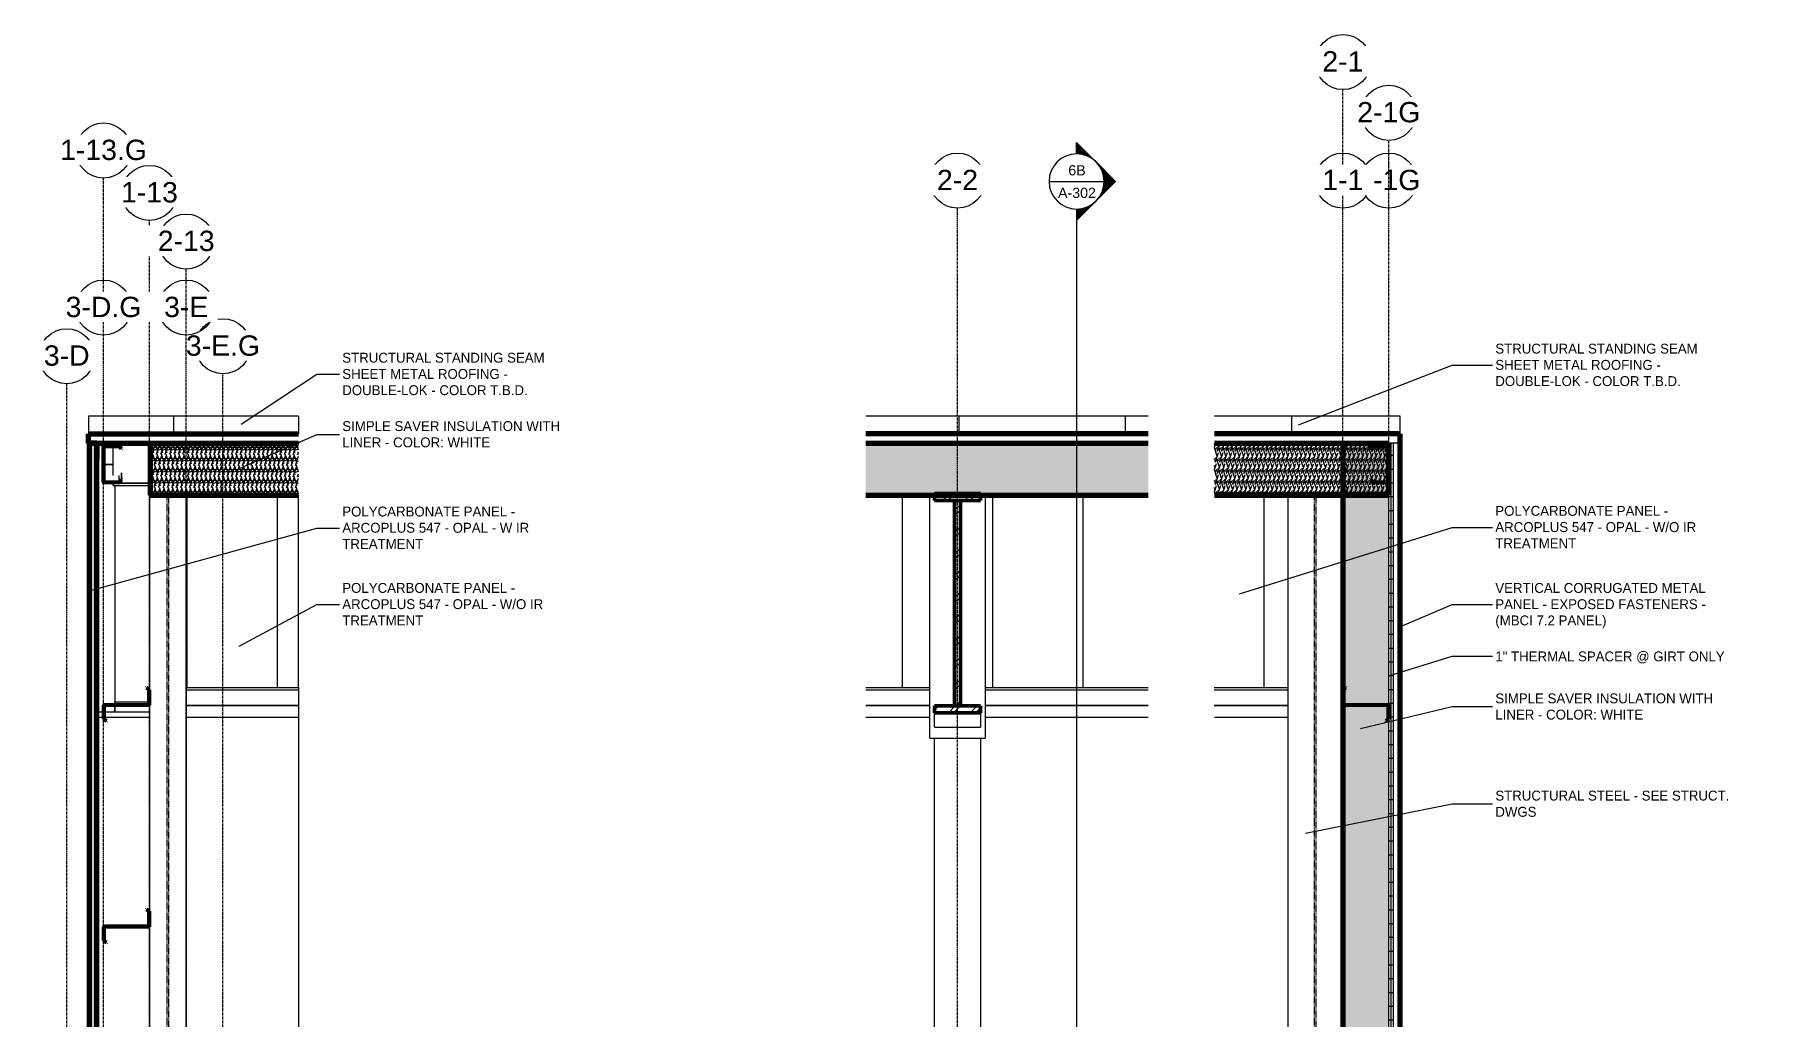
# Model space of a CAD drawing. Header units: inches. Extents: x 22734 to 24067, y -82 to 484.
# Drawn here: x 22766.4 to 23141.8, y 269.7 to 483.8 of the extents above; entities that cross this region are included whole.
import ezdxf

# ---------------------------------------------------------------- set-up
doc = ezdxf.new("R2010")
doc.units = ezdxf.units.IN
doc.header["$MEASUREMENT"] = 0
doc.linetypes.add('Grid Line 1_2_', pattern=[0.875, 0.5, -0.125, 0.125, -0.125])
doc.linetypes.add('Hidden 1_8_', pattern=[0.1875, 0.125, -0.0625])
for name, color, linetype, lineweight in [('A-ANNO-IDEN', 131, 'Continuous', 9), ('A-CLNG', 13, 'Continuous', 18), ('A-CLNG-PATT', 13, 'Continuous', 70), ('A-GLAZ-CWMG', 51, 'Continuous', 9), ('A-ROOF', 132, 'Continuous', 18), ('A-ROOF-PATT', 132, 'Continuous', 18), ('A-WALL', 113, 'Continuous', 18), ('A-WALL-PATT', 111, 'Continuous', 70), ('G-ANNO-SYMB', 111, 'Continuous', 9), ('S-BEAM', 12, 'Continuous', 9), ('S-COLS', 52, 'Continuous', 9), ('S-GRID', 1, 'Continuous', 9), ('S-GRID-IDEN', 1, 'Continuous', 9)]:
    doc.layers.add(name, color=color, linetype=linetype, lineweight=lineweight)
doc.styles.add('Arial_1', font='arial.ttf', dxfattribs={"height": 4.425898})
doc.styles.add('Arial_2', font='arial.ttf', dxfattribs={"height": 2.212949})
doc.styles.add('Century Gothic', font='GOTHIC.TTF', dxfattribs={"height": 2.155668})
pattern_1 = [(45, (19413.524, 104.131), (-2.3758788, 2.3758788), []), (45, (19413.524, 107.731), (-2.3758788, 2.3758788), [])]
pattern_2 = [(90, (-3015.35, 1279.063), (-36.188, 2e-15), [])]
pattern_3 = [(90, (23270.211, 0), (-19.685, 1e-15), [])]
pattern_4 = [(161.57, (22791.777, 110.251), (-0.9603837, -0.00039918), [0, -6.83, 0.758, 0]), (18.43, (22791.537, 110.251), (-0.9603837, 0.00039918), [0, -6.83, 0.758, 0]), (108.43, (22791.777, 110.251), (0.47951018, -2.4005264), [2.276, -5.312]), (71.57, (22791.537, 110.251), (0.47951018, 2.4005264), [2.276, -5.312])]
pattern_5 = [(45, (22791.657, 110.131), (-2.3758788, 2.3758788), []), (45, (22791.657, 113.731), (-2.3758788, 2.3758788), [])]

# ---------------------------------------------------------------- blocks, each defined once
blk = doc.blocks.new('Girt_C - 8_D-1405488-Wall Section - Fieldhouse - West Wall _ Polycarbonate')
at = {"layer": 'S-BEAM'}
for p, q in [((22783.52, 390.13), (22781.44, 390.13)), ((22783.52, 390.06), (22781.44, 390.06))]:
    blk.add_line(p, q, dxfattribs=at)
blk = doc.blocks.new('Rectangular Mullion - Profile_Polycarbonate_Lower-1149838-Wall Section - Fieldhouse - West Wall _ Polycarbonate')
at = {"layer": 'A-GLAZ-CWMG'}
for p, q in [((22783.87, 337.8), (22783.87, 338.43)), ((22783.87, 338.43), (22791.28, 338.43)), ((22783.87, 336.19), (22783.87, 337.69)), ((22791.39, 336.19), (22783.87, 336.19))]:
    blk.add_line(p, q, dxfattribs=at)
blk = doc.blocks.new('Rectangular Mullion - Profile_Polycarbonate_Upper and left-1189992-Wall Section - Fieldhouse - West Wall _ Polycarbonate')
at = {"layer": 'A-GLAZ-CWMG'}
for p, q in [((22783.87, 385.52), (22783.87, 337.8)), ((22781.39, 336.19), (22780.27, 336.19)), ((22783.87, 336.19), (22781.5, 336.19)), ((22783.87, 337.69), (22783.87, 336.19))]:
    blk.add_line(p, q, dxfattribs=at)
blk = doc.blocks.new('Girt_Z - 10_D-1351983-Wall Section - Fieldhouse - West Wall _ Polycarbonate')
at = {"layer": 'S-BEAM'}
for p, q in [((22783.52, 387.76), (22783.52, 394.08)), ((22783.52, 386.15), (22783.52, 386.19)), ((22783.52, 386.07), (22783.52, 386.15)), ((22783.52, 386.15), (22791.52, 386.15)), ((22783.52, 385.52), (22783.52, 386.07)), ((22783.52, 386.07), (22791.52, 386.07)), ((22783.52, 385.52), (22791.52, 385.52))]:
    blk.add_line(p, q, dxfattribs=at)
blk = doc.blocks.new('W-Wide Flange-Column - B1_G-1528735-Wall Section - Fieldhouse - West Wall _ Polycarbonate')
at = {"layer": 'S-COLS', "linetype": 'Hidden 1_8_'}
for p, q in [((22795.23, 0), (22795.23, 383.47)), ((22795.55, 383.47), (22795.55, 0))]:
    blk.add_line(p, q, dxfattribs=at)
blk = doc.blocks.new('Girt_Z - 10_D-V1-Wall Section - Fieldhouse - West Wall _ Polycarbonate')
at = {"layer": 'S-BEAM'}
for p, q in [((22799.39, 341.54), (22823.86, 341.54)), ((22799.39, 341.06), (22823.86, 341.06)), ((22823.86, 341.54), (22823.86, 341.06)), ((22823.86, 341.06), (22823.86, 337.69)), ((22799.39, 337.69), (22823.86, 337.69)), ((22799.39, 337.61), (22823.86, 337.61)), ((22823.86, 337.69), (22823.86, 337.61)), ((22823.86, 337.61), (22823.86, 335))]:
    blk.add_line(p, q, dxfattribs=at)
blk = doc.blocks.new('Girt_Z - 10_D-1249026-Wall Section - Fieldhouse - West Wall _ Polycarbonate')
at = {"layer": 'S-BEAM'}
h = blk.add_hatch(dxfattribs=at)
h.set_pattern_fill('FP_1', color=256, style=0, pattern_type=2)
h.set_pattern_definition(pattern_1)
h.paths.add_polyline_path([(22781.96, 334.19), (22782.04, 334.27), (22781.5, 334.72), (22781.5, 337.61), (22781.51, 337.65), (22781.54, 337.68), (22781.58, 337.69), (22791.39, 337.69), (22791.39, 341.06), (22790.82, 341.54), (22790.75, 341.46), (22791.28, 341.01), (22791.28, 337.87), (22791.27, 337.83), (22791.24, 337.81), (22791.2, 337.8), (22781.58, 337.8), (22781.48, 337.77), (22781.42, 337.7), (22781.39, 337.61), (22781.39, 334.67)], flags=0)
at = {"layer": 'S-BEAM', "lineweight": 50}
for p, q in [((22790.75, 341.46), (22790.82, 341.54)), ((22791.28, 341.01), (22790.75, 341.46)), ((22790.82, 341.54), (22791.39, 341.06)), ((22791.28, 337.87), (22791.28, 341.01)), ((22791.39, 341.06), (22791.39, 337.69)), ((22781.39, 334.67), (22781.39, 337.61)), ((22781.39, 334.67), (22781.96, 334.19)), ((22781.5, 337.61), (22781.5, 334.72)), ((22781.5, 334.72), (22782.04, 334.27)), ((22781.58, 337.8), (22791.2, 337.8)), ((22791.39, 337.69), (22781.58, 337.69)), ((22782.04, 334.27), (22781.96, 334.19))]:
    blk.add_line(p, q, dxfattribs=at)
for centre, radius, start, end in [((22781.58, 337.61), 0.188, 90, 180), ((22781.58, 337.61), 0.0782, 90, 177.8773), ((22791.2, 337.88), 0.0782, 270, 356.9576)]:
    blk.add_arc(centre, radius, start, end, dxfattribs=at)
blk = doc.blocks.new('Girt_C - 8_D-1405507-Wall Section - Fieldhouse - West Wall _ Polycarbonate')
at = {"layer": 'S-BEAM'}
h = blk.add_hatch(dxfattribs=at)
h.set_pattern_fill('FP_1', color=256, style=0, pattern_type=2)
h.set_pattern_definition(pattern_1)
h.paths.add_polyline_path([(22781.52, 386.19), (22784.84, 386.19), (22785.32, 386.76), (22785.23, 386.83), (22784.78, 386.3), (22781.52, 386.3), (22781.48, 386.31), (22781.45, 386.34), (22781.44, 386.37), (22781.45, 394.04), (22781.48, 394.07), (22781.52, 394.08), (22784.78, 394.08), (22785.23, 393.55), (22785.32, 393.62), (22784.84, 394.19), (22781.52, 394.19), (22781.45, 394.18), (22781.39, 394.14), (22781.35, 394.08), (22781.34, 394.01), (22781.34, 386.37), (22781.35, 386.3), (22781.39, 386.24), (22781.45, 386.2)], flags=0)
for p, q in [((22781.34, 394.81), (22781.34, 394.01)), ((22784.84, 394.19), (22784.84, 394.81)), ((22785.32, 394.81), (22785.32, 393.62)), ((22781.52, 389.81), (22781.52, 386.3)), ((22784.78, 386.3), (22784.78, 387.76)), ((22785.23, 388.3), (22785.23, 386.83)), ((22785.32, 388.23), (22785.32, 386.76))]:
    blk.add_line(p, q, dxfattribs=at)
at = {"layer": 'S-BEAM', "lineweight": 50}
for p, q in [((22781.34, 394.01), (22781.34, 386.37)), ((22781.44, 386.37), (22781.44, 394.01)), ((22784.84, 394.19), (22781.52, 394.19)), ((22781.52, 394.08), (22784.78, 394.08)), ((22784.78, 394.08), (22785.23, 393.55)), ((22784.84, 394.19), (22785.32, 393.62)), ((22785.23, 393.55), (22785.32, 393.62)), ((22784.78, 386.3), (22785.23, 386.83)), ((22784.84, 386.19), (22785.32, 386.76)), ((22785.32, 386.76), (22785.23, 386.83)), ((22784.78, 386.3), (22781.52, 386.3)), ((22781.52, 386.19), (22784.84, 386.19))]:
    blk.add_line(p, q, dxfattribs=at)
at = {"layer": 'S-BEAM', "lineweight": 50, "flags": 128}
for points in [[(22781.52, 394.19), (22781.45, 394.18), (22781.39, 394.14), (22781.35, 394.08), (22781.34, 394.01)], [(22781.44, 394.01), (22781.45, 394.04), (22781.48, 394.07), (22781.52, 394.08)], [(22781.34, 386.37), (22781.35, 386.3), (22781.39, 386.24), (22781.45, 386.2), (22781.52, 386.19)], [(22781.52, 386.3), (22781.48, 386.31), (22781.45, 386.34), (22781.44, 386.37)]]:
    blk.add_lwpolyline(points, dxfattribs=at)
blk = doc.blocks.new('Rectangular Mullion - Profile_Polycarbonate_Upper and left-1528485-Wall Section - Fieldhouse - West Wall _ Polycarbonate')
at = {"layer": 'A-GLAZ-CWMG'}
for p, q in [((22779.91, 394.75), (22779.91, 391.46)), ((22778.14, 391.98), (22778.14, 240.96)), ((22778.26, 391.98), (22778.26, 240.96)), ((22779.91, 391.46), (22779.91, 391.19)), ((22779.91, 391.19), (22779.91, 241.74)), ((22780.27, 391.19), (22780.27, 335)), ((22778.26, 240.89), (22778.26, 239.56)), ((22779.91, 241.74), (22779.91, 241.49)), ((22779.91, 241.49), (22779.91, 239.56))]:
    blk.add_line(p, q, dxfattribs=at)
blk = doc.blocks.new('Rectangular Mullion - Profile_Polycarbonate_Upper and left-1528487-Wall Section - Fieldhouse - West Wall _ Polycarbonate')
at = {"layer": 'A-GLAZ-CWMG', "lineweight": 30}
for p, q in [((22778.14, 391.98), (22778.14, 394.81)), ((22780.27, 394.81), (22778.14, 394.81)), ((22780.2, 394.75), (22778.2, 394.75)), ((22778.2, 394.75), (22778.2, 392.04)), ((22780.2, 391.25), (22780.2, 394.75)), ((22780.27, 394.81), (22780.27, 391.19)), ((22778.26, 391.98), (22778.14, 391.98)), ((22778.2, 392.04), (22778.26, 392.04)), ((22778.26, 392.04), (22778.26, 391.98)), ((22779.91, 391.19), (22779.91, 391.44)), ((22779.91, 391.44), (22779.97, 391.44)), ((22780.27, 391.19), (22779.91, 391.19)), ((22779.97, 391.44), (22779.97, 391.25)), ((22779.97, 391.25), (22780.2, 391.25))]:
    blk.add_line(p, q, dxfattribs=at)
at = {"layer": 'A-GLAZ-CWMG'}
for p, q in [((22778.26, 392.04), (22778.26, 394.75)), ((22779.91, 391.44), (22779.91, 394.75)), ((22779.97, 391.44), (22779.97, 394.75))]:
    blk.add_line(p, q, dxfattribs=at)
blk = doc.blocks.new('Girt_Z - 10_D-1255459-Wall Section - Fieldhouse - West Wall _ Polycarbonate')
at = {"layer": 'S-BEAM'}
h = blk.add_hatch(dxfattribs=at)
h.set_pattern_fill('FP_1', color=256, style=0, pattern_type=2)
h.set_pattern_definition(pattern_1)
h.paths.add_polyline_path([(22781.96, 285.94), (22782.03, 286.02), (22781.5, 286.47), (22781.5, 289.36), (22781.51, 289.4), (22781.54, 289.43), (22781.58, 289.44), (22791.39, 289.44), (22791.39, 292.81), (22790.81, 293.29), (22790.74, 293.21), (22791.28, 292.76), (22791.28, 289.62), (22791.27, 289.58), (22791.24, 289.56), (22791.2, 289.55), (22781.58, 289.55), (22781.48, 289.52), (22781.41, 289.45), (22781.39, 289.36), (22781.39, 286.42)], flags=0)
at = {"layer": 'S-BEAM', "lineweight": 50}
for p, q in [((22790.74, 293.21), (22790.81, 293.29)), ((22791.28, 292.76), (22790.74, 293.21)), ((22790.81, 293.29), (22791.39, 292.81)), ((22781.39, 286.42), (22781.39, 289.36)), ((22781.5, 289.36), (22781.5, 286.47)), ((22781.58, 289.55), (22791.2, 289.55)), ((22791.39, 289.44), (22781.58, 289.44)), ((22791.28, 289.62), (22791.28, 292.76)), ((22791.39, 292.81), (22791.39, 289.44)), ((22781.39, 286.42), (22781.96, 285.94)), ((22781.5, 286.47), (22782.03, 286.02)), ((22782.03, 286.02), (22781.96, 285.94))]:
    blk.add_line(p, q, dxfattribs=at)
for centre, radius, start, end in [((22781.58, 289.36), 0.188, 90, 180), ((22781.58, 289.36), 0.0782, 90, 177.8773), ((22791.2, 289.63), 0.0782, 270, 356.9576)]:
    blk.add_arc(centre, radius, start, end, dxfattribs=at)
blk = doc.blocks.new('Girt_Z - 10_D-V2-Wall Section - Fieldhouse - East Wall _ Mezzanine')
at = {"layer": 'S-BEAM'}
for p, q in [((26036.79, 341.54), (26052.77, 341.54)), ((26036.79, 341.06), (26052.77, 341.06)), ((26036.79, 337.69), (26052.77, 337.69)), ((26036.79, 337.61), (26052.77, 337.61))]:
    blk.add_line(p, q, dxfattribs=at)
blk = doc.blocks.new('Girt_C - 8_D-1405508-Wall Section - Fieldhouse - East Wall _ Mezzanine')
at = {"layer": 'S-BEAM'}
h = blk.add_hatch(dxfattribs=at)
h.set_pattern_fill('FP_15', color=256, style=0, pattern_type=2)
h.set_pattern_definition(pattern_5)
h.paths.add_polyline_path([(26071.32, 386.19), (26074.63, 386.19), (26074.7, 386.2), (26074.76, 386.24), (26074.81, 386.3), (26074.82, 386.37), (26074.82, 394.01), (26074.81, 394.08), (26074.76, 394.14), (26074.7, 394.18), (26074.63, 394.19), (26071.32, 394.19), (26070.84, 393.62), (26070.92, 393.55), (26071.37, 394.08), (26074.64, 394.08), (26074.67, 394.07), (26074.7, 394.04), (26074.71, 394.01), (26074.7, 386.34), (26074.67, 386.31), (26074.64, 386.3), (26071.37, 386.3), (26070.92, 386.83), (26070.84, 386.76)], flags=0)
blk.add_line((26074.82, 394.01), (26074.82, 394.44), dxfattribs=at)
at = {"layer": 'S-BEAM', "lineweight": 50}
for p, q in [((26071.32, 394.19), (26070.84, 393.62)), ((26070.84, 393.62), (26070.92, 393.55)), ((26070.92, 393.55), (26071.37, 394.08)), ((26074.63, 394.19), (26071.32, 394.19)), ((26071.37, 394.08), (26074.64, 394.08)), ((26074.71, 394.01), (26074.71, 386.37)), ((26074.82, 386.37), (26074.82, 394.01)), ((26070.92, 386.83), (26070.84, 386.76)), ((26070.84, 386.76), (26071.32, 386.19)), ((26071.37, 386.3), (26070.92, 386.83)), ((26071.32, 386.19), (26074.63, 386.19)), ((26074.64, 386.3), (26071.37, 386.3))]:
    blk.add_line(p, q, dxfattribs=at)
at = {"layer": 'S-BEAM', "lineweight": 50, "flags": 128}
for points in [[(26074.82, 394.01), (26074.81, 394.08), (26074.76, 394.14), (26074.7, 394.18), (26074.63, 394.19)], [(26074.64, 394.08), (26074.67, 394.07), (26074.7, 394.04), (26074.71, 394.01)], [(26074.63, 386.19), (26074.7, 386.2), (26074.76, 386.24), (26074.81, 386.3), (26074.82, 386.37)], [(26074.71, 386.37), (26074.7, 386.34), (26074.67, 386.31), (26074.64, 386.3)]]:
    blk.add_lwpolyline(points, dxfattribs=at)
blk = doc.blocks.new('Girt_Z - 10_D-1223979-Wall Section - Fieldhouse - East Wall _ Mezzanine')
at = {"layer": 'S-BEAM'}
h = blk.add_hatch(dxfattribs=at)
h.set_pattern_fill('FP_15', color=256, style=0, pattern_type=2)
h.set_pattern_definition(pattern_5)
h.paths.add_polyline_path([(26074.19, 334.19), (26074.77, 334.67), (26074.77, 337.61), (26074.71, 337.74), (26074.58, 337.8), (26064.95, 337.8), (26064.9, 337.82), (26064.87, 337.87), (26064.87, 341.01), (26065.41, 341.46), (26065.34, 341.54), (26064.77, 341.06), (26064.77, 337.69), (26074.58, 337.69), (26074.63, 337.67), (26074.66, 337.61), (26074.66, 334.72), (26074.12, 334.27), (26074.17, 334.22)], flags=0)
at = {"layer": 'S-BEAM', "lineweight": 50}
for p, q in [((26065.34, 341.54), (26064.77, 341.06)), ((26064.77, 341.06), (26064.77, 337.69)), ((26064.87, 341.01), (26065.41, 341.46)), ((26064.87, 337.87), (26064.87, 341.01)), ((26065.41, 341.46), (26065.34, 341.54)), ((26064.77, 337.69), (26074.58, 337.69)), ((26074.58, 337.8), (26064.95, 337.8)), ((26074.66, 334.72), (26074.12, 334.27)), ((26074.12, 334.27), (26074.19, 334.19)), ((26074.19, 334.19), (26074.77, 334.67)), ((26074.66, 337.61), (26074.66, 334.72)), ((26074.77, 334.67), (26074.77, 337.61))]:
    blk.add_line(p, q, dxfattribs=at)
for centre, radius, start, end in [((26064.95, 337.88), 0.0782, 183.0424, 270), ((26074.58, 337.61), 0.187, 360, 90), ((26074.58, 337.61), 0.0782, 2.1227, 90)]:
    blk.add_arc(centre, radius, start, end, dxfattribs=at)
blk = doc.blocks.new('Girt_C - 8_D-1405512-Wall Section - Fieldhouse - East Wall _ Mezzanine')
at = {"layer": 'S-BEAM'}
h = blk.add_hatch(dxfattribs=at)
h.set_pattern_fill('FP_15', color=256, style=0, pattern_type=2)
h.set_pattern_definition(pattern_5)
h.paths.add_polyline_path([(26071.27, 386.19), (26074.58, 386.19), (26074.65, 386.2), (26074.71, 386.24), (26074.75, 386.3), (26074.77, 386.37), (26074.77, 394.01), (26074.75, 394.08), (26074.71, 394.14), (26074.65, 394.18), (26074.58, 394.19), (26071.27, 394.19), (26070.78, 393.62), (26070.87, 393.55), (26071.32, 394.08), (26074.58, 394.08), (26074.62, 394.07), (26074.65, 394.04), (26074.66, 394.01), (26074.65, 386.34), (26074.62, 386.31), (26074.58, 386.3), (26071.32, 386.3), (26070.87, 386.83), (26070.78, 386.76)], flags=0)
blk.add_line((26074.77, 394.01), (26074.77, 394.44), dxfattribs=at)
at = {"layer": 'S-BEAM', "lineweight": 50}
for p, q in [((26071.27, 394.19), (26070.78, 393.62)), ((26070.78, 393.62), (26070.87, 393.55)), ((26070.87, 393.55), (26071.32, 394.08)), ((26074.58, 394.19), (26071.27, 394.19)), ((26071.32, 394.08), (26074.58, 394.08)), ((26074.66, 394.01), (26074.66, 386.37)), ((26074.77, 386.37), (26074.77, 394.01)), ((26070.87, 386.83), (26070.78, 386.76)), ((26070.78, 386.76), (26071.27, 386.19)), ((26071.32, 386.3), (26070.87, 386.83)), ((26071.27, 386.19), (26074.58, 386.19)), ((26074.58, 386.3), (26071.32, 386.3))]:
    blk.add_line(p, q, dxfattribs=at)
at = {"layer": 'S-BEAM', "lineweight": 50, "flags": 128}
for points in [[(26074.77, 394.01), (26074.75, 394.08), (26074.71, 394.14), (26074.65, 394.18), (26074.58, 394.19)], [(26074.58, 394.08), (26074.62, 394.07), (26074.65, 394.04), (26074.66, 394.01)], [(26074.66, 386.37), (26074.65, 386.34), (26074.62, 386.31), (26074.58, 386.3)], [(26074.58, 386.19), (26074.65, 386.2), (26074.71, 386.24), (26074.75, 386.3), (26074.77, 386.37)]]:
    blk.add_lwpolyline(points, dxfattribs=at)
blk = doc.blocks.new('W-Wide Flange-Column - B1_I-1389345-Wall Section - Fieldhouse - East Wall _ Mezzanine')
at = {"layer": 'S-COLS', "linetype": 'Hidden 1_8_'}
for p, q in [((26058.61, 180), (26058.61, 383.47)), ((26058.92, 383.47), (26058.92, 180)), ((26058.61, 156.16), (26058.61, 167.62)), ((26058.92, 167.52), (26058.92, 156.26)), ((26058.61, 0), (26058.61, 155.78)), ((26058.92, 155.78), (26058.92, 0))]:
    blk.add_line(p, q, dxfattribs=at)
blk = doc.blocks.new('columns and girder2 - one-1334686-Wall Section - Fieldhouse - East Wall _ Mezzanine')
at = {"layer": 'S-BEAM'}
h = blk.add_hatch(dxfattribs=at)
h.set_pattern_fill('FP_15', color=256, style=0, pattern_type=2)
h.set_pattern_definition(pattern_5)
h.paths.add_polyline_path([(25975.89, 336.02), (25985.89, 336.02), (25985.89, 337.54), (25975.89, 337.54)], flags=0)
h.paths.add_polyline_path([(25975.89, 382.3), (25985.89, 382.3), (25985.89, 383.8), (25975.89, 383.8)], flags=0)
h = blk.add_hatch(dxfattribs=at)
h.set_pattern_fill('FP_15', color=256, style=0, pattern_type=2)
h.set_pattern_definition(pattern_5)
h.paths.add_polyline_path([(25980.27, 337.54), (25981.52, 337.54), (25981.52, 382.3), (25980.27, 382.3), (25980.27, 339.79)], flags=0)
for p, q in [((25974.89, 330.48), (25974.89, 383.47)), ((25986.89, 383.47), (25986.89, 330.48)), ((25975.89, 332.92), (25975.89, 336.02)), ((25985.89, 336.02), (25985.89, 332.92)), ((25974.89, 330.48), (25986.89, 330.48)), ((25975.89, 332.92), (25985.89, 332.92)), ((25975.89, 1), (25975.89, 330.48)), ((25985.89, 330.48), (25985.89, 180)), ((25985.89, 168), (25985.89, 0))]:
    blk.add_line(p, q, dxfattribs=at)
at = {"layer": 'S-BEAM', "lineweight": 50}
for p, q in [((25975.89, 383.8), (25975.89, 382.3)), ((25985.89, 383.8), (25975.89, 383.8)), ((25985.89, 382.3), (25985.89, 383.8)), ((25975.89, 382.3), (25985.89, 382.3)), ((25980.27, 382.3), (25980.27, 337.54)), ((25981.52, 382.3), (25980.27, 382.3)), ((25981.52, 337.54), (25981.52, 382.3)), ((25975.89, 337.54), (25975.89, 336.02)), ((25985.89, 337.54), (25975.89, 337.54)), ((25975.89, 336.02), (25985.89, 336.02)), ((25980.27, 337.54), (25981.52, 337.54)), ((25985.89, 336.02), (25985.89, 337.54))]:
    blk.add_line(p, q, dxfattribs=at)
blk = doc.blocks.new('Girt_Z - 10_D-V5-Wall Section - Fieldhouse - East Wall _ Mezzanine')
at = {"layer": 'S-BEAM'}
for p, q in [((25960.91, 341.54), (25974.89, 341.54)), ((25960.91, 341.06), (25974.89, 341.06)), ((25986.89, 341.54), (26022.4, 341.54)), ((25986.89, 341.06), (26022.4, 341.06)), ((25960.91, 337.69), (25974.89, 337.69)), ((25960.91, 337.61), (25974.89, 337.61)), ((25986.89, 337.69), (26022.4, 337.69)), ((25986.89, 337.61), (26022.4, 337.61))]:
    blk.add_line(p, q, dxfattribs=at)
blk = doc.blocks.new('Grid - Grid Head - Circle-14747-Wall Section - Fieldhouse - West Wall _ Polycarbonate')
at = {"layer": 'S-GRID-IDEN'}
blk.add_circle((22807.39, 415.89), 6, dxfattribs=at)
blk = doc.blocks.new('Grid - Grid Head - Circle-14747-Wall Section - Fieldhouse - East Wall _ Mezzanine')
at = {"layer": 'S-GRID-IDEN'}
blk.add_circle((25980.89, 451.97), 6, dxfattribs=at)
blk = doc.blocks.new('Section - Section Head - Filled-1526-Wall Section - Fieldhouse - East Wall _ Mezzanine')
at = {"layer": 'G-ANNO-SYMB'}
h = blk.add_hatch(color=256, dxfattribs=at)
edge = h.paths.add_edge_path(flags=0)
edge.add_arc((26006.82, 451.79), 6.01, 47.9216, 90)
edge.add_line((26006.82, 457.79), (26006.82, 460.27))
edge.add_line((26006.82, 460.27), (26010.84, 456.24))
h = blk.add_hatch(color=256, dxfattribs=at)
edge = h.paths.add_edge_path(flags=0)
edge.add_line((26011.06, 456.03), (26015.3, 451.79))
edge.add_line((26015.3, 451.79), (26012.82, 451.79))
edge.add_arc((26006.82, 451.79), 6, 0, 45)
h = blk.add_hatch(color=256, dxfattribs=at)
edge = h.paths.add_edge_path(flags=0)
edge.add_arc((26006.82, 451.79), 6, 315, 360)
edge.add_line((26012.82, 451.79), (26015.3, 451.79))
edge.add_line((26015.3, 451.79), (26011.06, 447.54))
h = blk.add_hatch(color=256, dxfattribs=at)
edge = h.paths.add_edge_path(flags=0)
edge.add_line((26010.84, 447.33), (26006.82, 443.3))
edge.add_line((26006.82, 443.3), (26006.82, 445.78))
edge.add_arc((26006.82, 451.79), 6.01, 270, 312.0784)
for p, q in [((26015.3, 451.79), (26006.82, 460.27)), ((26006.82, 457.79), (26006.82, 460.27)), ((26010.84, 456.24), (26006.82, 460.27)), ((26006.82, 460.27), (26006.82, 457.79)), ((26015.3, 451.79), (26011.06, 456.03)), ((26015.3, 451.79), (26006.82, 443.3)), ((26011.06, 447.54), (26015.3, 451.79)), ((26012.82, 451.79), (26015.3, 451.79)), ((26015.3, 451.79), (26012.82, 451.79)), ((26006.82, 443.3), (26010.84, 447.33)), ((26006.82, 445.79), (26006.82, 443.3)), ((26006.82, 445.78), (26006.82, 443.3))]:
    blk.add_line(p, q, dxfattribs=at)
for radius, start, end in [(6, 90, 270), (6, 270, 90), (6.01, 47.9216, 90), (6, 0, 45), (6, 315, 0), (6.01, 270, 312.0784)]:
    blk.add_arc((26006.82, 451.79), radius, start, end, dxfattribs=at)
blk = doc.blocks.new('Grid - Grid Head - Circle-V16-Wall Section - Fieldhouse - East Wall _ Mezzanine')
at = {"layer": 'S-GRID-IDEN'}
blk.add_circle((26074.77, 451.97), 6, dxfattribs=at)

msp = doc.modelspace()

# ---------------------------------------------------------------- hatches: boundary and pattern name
at = {"layer": 'A-CLNG-PATT', "lineweight": 9}
h = msp.add_hatch(dxfattribs=at)
h.set_pattern_fill('FP_4', color=256, style=0, pattern_type=2)
h.set_pattern_definition([(161.57, (19413.644, 104.251), (-0.960383694, -0.00039918), [0, -6.83, 0.758, 0]), (18.43, (19413.404, 104.251), (-0.960383694, 0.00039918), [0, -6.83, 0.758, 0]), (108.43, (19413.644, 104.251), (0.479510182, -2.400526398), [2.276, -5.312]), (71.57, (19413.404, 104.251), (0.479510182, 2.400526398), [2.276, -5.312])])
h.paths.add_polyline_path([(22791.52, 383.47), (22823.86, 383.47), (22823.86, 394.73), (22791.52, 394.73), (22791.52, 391.46)], flags=0)
h = msp.add_hatch(dxfattribs=at)
h.set_pattern_fill('FP_16', color=256, style=0, pattern_type=2)
h.set_pattern_definition(pattern_4)
edge = h.paths.add_edge_path(flags=0)
edge.add_line((22947.29, 383.47), (23008.79, 383.47))
edge.add_line((23008.79, 383.47), (23008.79, 394.73))
edge.add_line((23008.79, 394.73), (22947.29, 394.73))
h = msp.add_hatch(dxfattribs=at)
h.set_pattern_fill('FP_16', color=256, style=0, pattern_type=2)
h.set_pattern_definition(pattern_4)
edge = h.paths.add_edge_path(flags=0)
edge.add_line((23023.18, 383.47), (23061.15, 383.47))
edge.add_line((23061.15, 383.47), (23061.15, 394.73))
edge.add_line((23061.15, 394.73), (23023.18, 394.73))
at = {"layer": 'A-ROOF-PATT', "lineweight": 9}
h = msp.add_hatch(dxfattribs=at)
h.set_pattern_fill('FP_3', color=256, style=0, pattern_type=2)
h.set_pattern_definition([(90, (-1.735, 1279.063), (-36.188, 2e-15), [])])
h.paths.add_polyline_path([(22823.86, 396.81), (22823.86, 400.65), (22778.14, 400.65), (22778.14, 396.81), (22807.46, 396.81)], flags=0)
h = msp.add_hatch(dxfattribs=at)
h.set_pattern_fill('FP_12', color=256, style=0, pattern_type=2)
h.set_pattern_definition(pattern_2)
edge = h.paths.add_edge_path(flags=0)
edge.add_line((23008.79, 400.65), (22947.29, 400.65))
edge.add_line((22947.29, 400.65), (22947.29, 396.81))
edge.add_line((22947.29, 396.81), (23008.79, 396.81))
h = msp.add_hatch(dxfattribs=at)
h.set_pattern_fill('FP_12', color=256, style=0, pattern_type=2)
h.set_pattern_definition(pattern_2)
h.paths.add_polyline_path([(23048.09, 396.81), (23063.65, 396.81), (23063.65, 400.65), (23023.18, 400.65), (23023.18, 396.81)], flags=0)
at = {"layer": 'A-WALL-PATT', "lineweight": 5, "transparency": 33554649}
msp.add_hatch(color=256, dxfattribs=at).paths.add_polyline_path([(22779.91, 239.56), (22779.91, 394.75), (22778.34, 394.75), (22778.34, 239.56)], flags=0)
at = {"layer": 'A-WALL-PATT', "lineweight": 9}
h = msp.add_hatch(dxfattribs=at)
h.set_pattern_fill('FP_16', color=256, style=0, pattern_type=2)
h.set_pattern_definition(pattern_4)
h.paths.add_polyline_path([(23061.15, 146.25), (23061.15, 394.81), (23051.15, 394.81), (23051.15, 146.25), (23060.55, 146.25)], flags=0)
h = msp.add_hatch(dxfattribs=at)
h.set_pattern_fill('FP_18', color=256, style=0, pattern_type=2)
h.set_pattern_definition([(0, (22791.657, 110.131), (0, 3), []), (90, (22791.657, 110.131), (-3, 2e-16), [])])
h.paths.add_polyline_path([(23061.15, 146.25), (23062.15, 146.25), (23062.15, 394.81), (23061.15, 394.81), (23061.15, 153.4)], flags=0)
h = msp.add_hatch(dxfattribs=at)
h.set_pattern_fill('FP_7', color=256, style=0, pattern_type=2)
h.set_pattern_definition([(90, (26283.828, 0), (-19.685, 1e-15), [])])
h.paths.add_polyline_path([(22790.75, 338.43), (22791.28, 338.43), (22791.28, 341.01), (22790.75, 341.46), (22790.82, 341.54), (22791.39, 341.06), (22791.39, 385.52), (22783.87, 385.52), (22783.87, 338.43)], flags=0)
h.paths.add_polyline_path([(22807.46, 341.54), (22823.86, 341.54), (22823.86, 383.47), (22799.39, 383.47), (22799.39, 341.54)], flags=0)
h = msp.add_hatch(dxfattribs=at)
h.set_pattern_fill('FP_13', color=256, style=0, pattern_type=2)
h.set_pattern_definition(pattern_3)
edge = h.paths.add_edge_path(flags=0)
edge.add_line((23008.79, 383.47), (22973.27, 383.47))
edge.add_line((22973.27, 383.47), (22973.27, 341.54))
edge.add_line((22973.27, 341.54), (23008.79, 341.54))
edge = h.paths.add_edge_path(flags=0)
edge.add_line((22947.29, 341.54), (22961.27, 341.54))
edge.add_line((22961.27, 341.54), (22961.27, 383.47))
edge.add_line((22961.27, 383.47), (22947.29, 383.47))
h = msp.add_hatch(dxfattribs=at)
h.set_pattern_fill('FP_13', color=256, style=0, pattern_type=2)
h.set_pattern_definition(pattern_3)
edge = h.paths.add_edge_path(flags=0)
edge.add_line((23023.18, 336.25), (23023.18, 336.25))
edge.add_line((23023.18, 336.25), (23023.18, 341.54))
edge.add_line((23023.18, 341.54), (23039.15, 341.54))
edge.add_line((23039.15, 341.54), (23039.15, 383.47))
edge.add_line((23039.15, 383.47), (23023.18, 383.47))

# ---------------------------------------------------------------- linework, layer by layer
at = {"layer": 'A-ANNO-IDEN', "color": 153}
for p, q in [((22811.38, 398.9), (22827.81, 409.78)), ((22827.81, 409.78), (22833.36, 409.78)), ((23041.48, 398.77), (23074.96, 411.76)), ((23074.96, 411.76), (23084.33, 411.76)), ((22811.11, 389.3), (22827.81, 396.7)), ((22827.81, 396.7), (22833.36, 396.7)), ((22778.59, 362.65), (22827.81, 376.27)), ((22827.81, 376.27), (22833.36, 376.27)), ((23028.66, 361.97), (23074.96, 376.42)), ((23074.96, 376.42), (23084.33, 376.42)), ((22810.91, 350.52), (22827.81, 359.63)), ((22827.81, 359.63), (22833.36, 359.63)), ((23063.02, 354.52), (23074.96, 359.62)), ((23074.96, 359.62), (23084.33, 359.62)), ((23061.39, 344.18), (23074.96, 348.35)), ((23074.96, 348.35), (23084.33, 348.35)), ((23054.99, 332.6), (23074.96, 337.39)), ((23074.96, 337.39), (23084.33, 337.39)), ((23043.04, 309.85), (23074.96, 316.21)), ((23074.96, 316.21), (23084.33, 316.21))]:
    msp.add_line(p, q, dxfattribs=at)
at = {"layer": 'A-CLNG'}
for p, q in [((22791.52, 394.81), (22791.52, 394.73)), ((22823.86, 394.81), (22823.86, 394.73))]:
    msp.add_line(p, q, dxfattribs=at)
at = {"layer": 'A-CLNG', "lineweight": 70}
for p, q in [((22791.52, 394.73), (22823.86, 394.73)), ((22791.52, 394.73), (22791.52, 383.47)), ((23008.79, 394.73), (22947.29, 394.73)), ((23061.15, 394.73), (23023.18, 394.73)), ((23061.15, 383.47), (23061.15, 394.73)), ((22791.52, 383.47), (22823.86, 383.47)), ((22947.29, 383.47), (23008.79, 383.47)), ((23023.18, 383.47), (23061.15, 383.47))]:
    msp.add_line(p, q, dxfattribs=at)
at = {"layer": 'A-ROOF'}
for p, q in [((22823.86, 400.65), (22778.14, 400.65)), ((22778.14, 400.65), (22778.14, 396.81)), ((22823.86, 400.65), (22823.86, 396.81)), ((23008.79, 400.65), (22947.29, 400.65)), ((23063.65, 400.65), (23023.18, 400.65)), ((23063.65, 396.81), (23063.65, 400.65))]:
    msp.add_line(p, q, dxfattribs=at)
at = {"layer": 'A-ROOF', "lineweight": 70}
for p, q in [((22778.14, 396.81), (22823.86, 396.81)), ((22778.14, 394.81), (22778.14, 396.81)), ((22778.14, 394.81), (22823.86, 394.81)), ((23008.79, 396.81), (22947.29, 396.81)), ((22947.29, 394.81), (23008.79, 394.81)), ((23063.65, 396.81), (23023.18, 396.81)), ((23023.18, 394.81), (23051.15, 394.81)), ((23063.65, 394.81), (23063.65, 396.81))]:
    msp.add_line(p, q, dxfattribs=at)
at = {"layer": 'A-WALL', "lineweight": 70}
for p, q in [((22778.34, 239.56), (22778.34, 394.75)), ((22779.91, 394.75), (22778.34, 394.75)), ((22779.91, 239.56), (22779.91, 394.75)), ((23051.15, 394.81), (23051.15, 146.25)), ((23063.65, 0), (23063.65, 394.81))]:
    msp.add_line(p, q, dxfattribs=at)
at = {"layer": 'A-WALL'}
for p, q in [((23063.65, 394.81), (23051.15, 394.81)), ((23061.15, 0), (23061.15, 394.81)), ((23062.15, 0), (23062.15, 394.81)), ((22823.86, 341.54), (22823.86, 383.47)), ((22780.27, 335), (22780.27, 241.74)), ((22781.39, 335), (22780.27, 335)), ((22791.39, 335), (22781.5, 335)), ((22823.86, 335), (22799.39, 335)), ((22823.86, 335), (22823.86, 185.98)), ((22961.27, 335), (22947.29, 335)), ((23008.79, 335), (22973.27, 335)), ((23039.15, 335), (23023.18, 335))]:
    msp.add_line(p, q, dxfattribs=at)
at = {"layer": 'G-ANNO-SYMB'}
for p, q in [((22987.2, 451.79), (22999.2, 451.79)), ((22993.2, 445.79), (22993.2, -79.34))]:
    msp.add_line(p, q, dxfattribs=at)
at = {"layer": 'S-COLS'}
for p, q in [((22791.39, 385.52), (22791.39, 341.06)), ((22799.39, 383.47), (22799.39, 0)), ((23039.15, 383.47), (23039.15, 180)), ((22791.39, 337.69), (22791.39, 244.56))]:
    msp.add_line(p, q, dxfattribs=at)
at = {"layer": 'S-GRID', "linetype": 'Grid Line 1_2_'}
for p, q in [((22967.27, -57.9), (22967.27, 445.97)), ((22967.27, -57.9), (22967.27, 445.97)), ((23051.15, -57.9), (23051.15, 445.97)), ((23061.15, -57.9), (23061.15, 445.97)), ((22807.39, -58.86), (22807.39, 409.89)), ((22773.39, -58.86), (22773.39, 407.72))]:
    msp.add_line(p, q, dxfattribs=at)

# ---------------------------------------------------------------- block references
at = {"layer": 'A-GLAZ-CWMG', "lineweight": 30}
msp.add_blockref('Rectangular Mullion - Profile_Polycarbonate_Upper and left-1528487-Wall Section - Fieldhouse - West Wall _ Polycarbonate', (0, 0), dxfattribs=at)
at = {"layer": 'A-GLAZ-CWMG'}
for name in ['Rectangular Mullion - Profile_Polycarbonate_Upper and left-1528485-Wall Section - Fieldhouse - West Wall _ Polycarbonate', 'Rectangular Mullion - Profile_Polycarbonate_Upper and left-1189992-Wall Section - Fieldhouse - West Wall _ Polycarbonate', 'Rectangular Mullion - Profile_Polycarbonate_Lower-1149838-Wall Section - Fieldhouse - West Wall _ Polycarbonate']:
    msp.add_blockref(name, (0, 0), dxfattribs=at)
at = {"layer": 'G-ANNO-SYMB'}
msp.add_blockref('Section - Section Head - Filled-1526-Wall Section - Fieldhouse - East Wall _ Mezzanine', (-3013.62, 0), dxfattribs=at)
at = {"layer": 'S-BEAM'}
for name, p in [('Girt_C - 8_D-1405507-Wall Section - Fieldhouse - West Wall _ Polycarbonate', (0, 0)), ('Girt_C - 8_D-1405512-Wall Section - Fieldhouse - East Wall _ Mezzanine', (-3013.62, 0)), ('Girt_C - 8_D-1405508-Wall Section - Fieldhouse - East Wall _ Mezzanine', (-3013.62, 0)), ('Girt_Z - 10_D-1351983-Wall Section - Fieldhouse - West Wall _ Polycarbonate', (0, 0)), ('Girt_C - 8_D-1405488-Wall Section - Fieldhouse - West Wall _ Polycarbonate', (0, 0)), ('columns and girder2 - one-1334686-Wall Section - Fieldhouse - East Wall _ Mezzanine', (-3013.62, 0)), ('Girt_Z - 10_D-V1-Wall Section - Fieldhouse - West Wall _ Polycarbonate', (0, 0)), ('Girt_Z - 10_D-V5-Wall Section - Fieldhouse - East Wall _ Mezzanine', (-3013.62, 0)), ('Girt_Z - 10_D-V2-Wall Section - Fieldhouse - East Wall _ Mezzanine', (-3013.62, 0)), ('Girt_Z - 10_D-1223979-Wall Section - Fieldhouse - East Wall _ Mezzanine', (-3013.62, 0))]:
    msp.add_blockref(name, p, dxfattribs=at)
at = {"layer": 'S-BEAM', "lineweight": 50}
for name in ['Girt_Z - 10_D-1249026-Wall Section - Fieldhouse - West Wall _ Polycarbonate', 'Girt_Z - 10_D-1255459-Wall Section - Fieldhouse - West Wall _ Polycarbonate']:
    msp.add_blockref(name, (0, 0), dxfattribs=at)
at = {"layer": 'S-COLS', "linetype": 'Hidden 1_8_'}
for name, p in [('W-Wide Flange-Column - B1_G-1528735-Wall Section - Fieldhouse - West Wall _ Polycarbonate', (0, 0)), ('W-Wide Flange-Column - B1_I-1389345-Wall Section - Fieldhouse - East Wall _ Mezzanine', (-3013.62, 0))]:
    msp.add_blockref(name, p, dxfattribs=at)
at = {"layer": 'S-GRID-IDEN'}
for name, p in [('Grid - Grid Head - Circle-V16-Wall Section - Fieldhouse - East Wall _ Mezzanine', (-3023.62, 25.84)), ('Grid - Grid Head - Circle-V16-Wall Section - Fieldhouse - East Wall _ Mezzanine', (-3013.62, 14.77)), ('Grid - Grid Head - Circle-14747-Wall Section - Fieldhouse - West Wall _ Polycarbonate', (-16, 33.4)), ('Grid - Grid Head - Circle-14747-Wall Section - Fieldhouse - East Wall _ Mezzanine', (-3013.62, 0)), ('Grid - Grid Head - Circle-V16-Wall Section - Fieldhouse - East Wall _ Mezzanine', (-3013.62, 0)), ('Grid - Grid Head - Circle-14747-Wall Section - Fieldhouse - West Wall _ Polycarbonate', (0, 0)), ('Grid - Grid Head - Circle-14747-Wall Section - Fieldhouse - West Wall _ Polycarbonate', (-34, -2.17))]:
    msp.add_blockref(name, p, dxfattribs=at)

# ---------------------------------------------------------------- texts
at = {"layer": 'G-ANNO-SYMB', "char_height": 2.213, "attachment_point": 2, "line_spacing_factor": 0.938532, "style": 'Arial_2'}
for s, insert, width in [('6B', (22993.28, 455.33), 4.509), ('A-302', (22993.28, 450.42), 9.828)]:
    msp.add_mtext(s, dxfattribs=dict(at, insert=insert, width=width))

# ---------------------------------------------------------------- next in the draw order: texts
at = {"layer": 'A-ANNO-IDEN', "char_height": 2.1557, "attachment_point": 1, "line_spacing_factor": 0.984117, "style": 'Century Gothic', "bg_fill": 3, "box_fill_scale": 1.25, "bg_fill_color": 0, "bg_fill_transparency": 0}
for s, insert, width in [('STRUCTURAL STANDING SEAM\\PSHEET METAL ROOFING -\\PDOUBLE-LOK - COLOR T.B.D.', (23084.33, 416.45), 50.031), ('STRUCTURAL STANDING SEAM\\PSHEET METAL ROOFING -\\PDOUBLE-LOK - COLOR T.B.D.', (22833.36, 414.47), 50.031), ('SIMPLE SAVER INSULATION WITH\\PLINER - COLOR: WHITE', (22833.36, 399.57), 53.325), ('POLYCARBONATE PANEL -\\PARCOPLUS 547 - OPAL - W IR\\PTREATMENT', (22833.36, 380.96), 48.492), ('POLYCARBONATE PANEL -\\PARCOPLUS 547 - OPAL - W/O IR\\PTREATMENT', (23084.33, 381.11), 53.109), ('POLYCARBONATE PANEL -\\PARCOPLUS 547 - OPAL - W/O IR\\PTREATMENT', (22833.36, 364.32), 53.109), ('VERTICAL CORRUGATED METAL\\PPANEL - EXPOSED FASTENERS -\\P(MBCI 7.2 PANEL)', (23084.33, 364.31), 53.217), ('1" THERMAL SPACER @ GIRT ONLY', (23084.33, 349.4), 56.97), ('SIMPLE SAVER INSULATION WITH\\PLINER - COLOR: WHITE', (23084.33, 340.26), 53.325), ('STRUCTURAL STEEL - SEE STRUCT.\\PDWGS', (23084.33, 319.08), 53.109)]:
    msp.add_mtext(s, dxfattribs=dict(at, insert=insert, width=width))
at = {"layer": 'S-GRID-IDEN', "char_height": 4.426, "attachment_point": 2, "line_spacing_factor": 0.938532, "style": 'Arial_1', "bg_fill": 3, "box_fill_scale": 1.25, "bg_fill_color": 0, "bg_fill_transparency": 0}
for s, insert, width in [('2-1', (23051.15, 480.17), 10.638), ('1-2', (22967.27, 454.33), 10.638), ('1-1G', (23061.15, 454.33), 16.362), ('1-13', (22791.39, 451.65), 14.742), ('3-E.G', (22807.39, 418.25), 19.224)]:
    msp.add_mtext(s, dxfattribs=dict(at, insert=insert, width=width))

# ---------------------------------------------------------------- next in the draw order: linework, layer by layer
at = {"layer": 'S-GRID', "linetype": 'Grid Line 1_2_'}
for p, q in [((23051.15, -57.9), (23051.15, 471.81)), ((23061.15, -57.9), (23061.15, 460.74)), ((22781.39, -58.86), (22781.39, 452.53)), ((22799.39, -58.86), (22799.39, 418.31))]:
    msp.add_line(p, q, dxfattribs=at)

# ---------------------------------------------------------------- next in the draw order: block references
at = {"layer": 'S-GRID-IDEN'}
for name, p in [('Grid - Grid Head - Circle-14747-Wall Section - Fieldhouse - West Wall _ Polycarbonate', (-26, 42.64)), ('Grid - Grid Head - Circle-14747-Wall Section - Fieldhouse - East Wall _ Mezzanine', (-3013.62, 0)), ('Grid - Grid Head - Circle-V16-Wall Section - Fieldhouse - East Wall _ Mezzanine', (-3023.62, 0)), ('Grid - Grid Head - Circle-14747-Wall Section - Fieldhouse - West Wall _ Polycarbonate', (-8, 22.81)), ('Grid - Grid Head - Circle-14747-Wall Section - Fieldhouse - West Wall _ Polycarbonate', (-8, 8.42))]:
    msp.add_blockref(name, p, dxfattribs=at)

# ---------------------------------------------------------------- next in the draw order: texts
at = {"layer": 'S-GRID-IDEN', "char_height": 4.426, "attachment_point": 2, "line_spacing_factor": 0.938532, "style": 'Arial_1', "bg_fill": 3, "box_fill_scale": 1.25, "bg_fill_color": 0, "bg_fill_transparency": 0}
for s, insert, width in [('2-1G', (23061.15, 469.1), 16.362), ('1-13.G', (22781.39, 460.89), 22.518), ('2-2', (22967.27, 454.33), 10.638), ('1-1', (23051.15, 454.33), 10.638), ('3-E', (22799.39, 426.67), 11.448), ('3-D', (22773.39, 416.08), 11.826)]:
    msp.add_mtext(s, dxfattribs=dict(at, insert=insert, width=width))

# ---------------------------------------------------------------- next in the draw order: linework, layer by layer
at = {"layer": 'S-GRID', "linetype": 'Grid Line 1_2_'}
for p, q in [((22791.39, -58.86), (22791.39, 443.29)), ((22799.39, -58.86), (22799.39, 432.7)), ((22781.39, -58.86), (22781.39, 418.31))]:
    msp.add_line(p, q, dxfattribs=at)

# ---------------------------------------------------------------- next in the draw order: block references
at = {"layer": 'S-GRID-IDEN'}
msp.add_blockref('Grid - Grid Head - Circle-14747-Wall Section - Fieldhouse - West Wall _ Polycarbonate', (-26, 8.42), dxfattribs=at)

# ---------------------------------------------------------------- next in the draw order: texts
at = {"layer": 'S-GRID-IDEN', "char_height": 4.426, "attachment_point": 2, "line_spacing_factor": 0.938532, "style": 'Arial_1', "bg_fill": 3, "box_fill_scale": 1.25, "bg_fill_color": 0, "bg_fill_transparency": 0}
for s, insert, width in [('2-13', (22799.39, 441.06), 14.742), ('3-D.G', (22781.39, 426.67), 19.602)]:
    msp.add_mtext(s, dxfattribs=dict(at, insert=insert, width=width))

doc.saveas('drawing.dxf')
